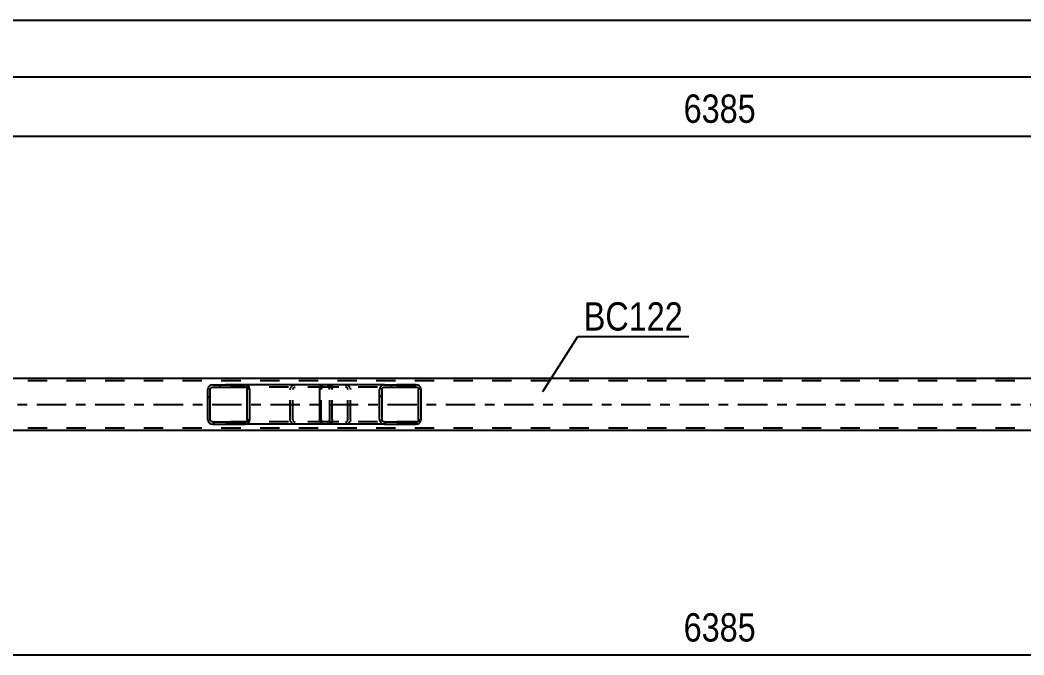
# Model space of a CAD drawing. Header units: millimetres. Extents: x 0 to 841, y 0 to 594.
# Drawn here: x 291 to 392.6, y 202.5 to 266.8 of the extents above; entities that cross this region are included whole.
import ezdxf

# ---------------------------------------------------------------- set-up
doc = ezdxf.new("R2010")
doc.units = ezdxf.units.MM
doc.linetypes.add('DXK_LINE_DOT2', pattern=[3.9198, 1.9599, -1.9599])
doc.linetypes.add('DXK_LINE_DOT3', pattern=[5.9187, 2.979, -0.9799, 0.9799, -0.9799])
doc.styles.add('Arial Narrow', font='ARIALN.TTF', dxfattribs={"height": 0.2})

# ---------------------------------------------------------------- blocks, each defined once
blk = doc.blocks.new('Part-275727292-4285 - 4207')
at = {"color": 7, "linetype": 'DXK_LINE_DOT2'}
for p, q in [((756.24, 230.29), (97.33, 230.29)), ((756.24, 225.49), (97.33, 225.49))]:
    blk.add_line(p, q, dxfattribs=at)
at = {"color": 2, "linetype": 'Continuous'}
for p, q in [((488.73, 230.53), (239.32, 230.53)), ((756.24, 225.25), (239.32, 225.25))]:
    blk.add_line(p, q, dxfattribs=at)
at = {"color": 7, "linetype": 'DXK_LINE_DOT3'}
blk.add_line((97.33, 227.89), (756.24, 227.89), dxfattribs=at)
blk = doc.blocks.new('Part-275727292-4412 - 4207')
at = {"linetype": 'Continuous'}
h = blk.add_hatch(dxfattribs=at)
h.set_pattern_fill('', scale=0.7, style=0, pattern_type=0)
h.set_pattern_definition([(45, (314.1849, 229.5906), (-1.57154, 1.57154), [])])
h.paths.add_polyline_path([(314.22, 229.41), (314.18, 229.59), (314.07, 229.75), (313.91, 229.85), (313.71, 229.89), (310.48, 229.89), (310.28, 229.85), (310.12, 229.75), (310.01, 229.59), (309.97, 229.41), (309.97, 226.37), (310.01, 226.18), (310.12, 226.03), (310.28, 225.92), (310.48, 225.89), (313.71, 225.89), (313.91, 225.92), (314.07, 226.03), (314.18, 226.18), (314.22, 226.37)])
h.paths.add_polyline_path([(313.95, 226.28), (313.89, 226.2), (313.81, 226.15), (313.71, 226.13), (310.48, 226.13), (310.38, 226.15), (310.3, 226.2), (310.24, 226.28), (310.22, 226.37), (310.22, 229.41), (310.24, 229.5), (310.3, 229.58), (310.38, 229.63), (310.48, 229.65), (313.71, 229.65), (313.81, 229.63), (313.89, 229.58), (313.95, 229.5), (313.97, 229.41), (313.97, 226.37)])
at = {"color": 2, "linetype": 'Continuous'}
for p, q in [((310.48, 229.89), (310.28, 229.85)), ((310.48, 229.89), (313.71, 229.89)), ((321.58, 229.89), (313.71, 229.89)), ((313.91, 229.85), (313.71, 229.89)), ((310.01, 229.59), (309.97, 229.41)), ((309.97, 226.37), (309.97, 229.41)), ((310.22, 229.41), (310.24, 229.5)), ((310.22, 226.37), (310.22, 229.41)), ((310.24, 229.5), (310.3, 229.58)), ((310.3, 229.58), (310.38, 229.63)), ((310.38, 229.63), (310.48, 229.65)), ((310.48, 229.65), (313.71, 229.65)), ((313.71, 229.65), (313.81, 229.63)), ((313.81, 229.63), (313.89, 229.58)), ((313.89, 229.58), (313.95, 229.5)), ((313.95, 229.5), (313.97, 229.41)), ((313.97, 226.37), (313.97, 229.41)), ((314.22, 229.41), (314.18, 229.59)), ((314.22, 226.37), (314.22, 229.41)), ((309.97, 226.37), (310.01, 226.18)), ((310.24, 226.28), (310.22, 226.37)), ((310.3, 226.2), (310.24, 226.28)), ((310.28, 225.92), (310.48, 225.89)), ((310.38, 226.15), (310.3, 226.2)), ((310.48, 226.13), (310.38, 226.15)), ((310.48, 226.13), (313.71, 226.13)), ((310.48, 225.89), (313.71, 225.89)), ((313.81, 226.15), (313.71, 226.13)), ((313.71, 225.89), (313.91, 225.92)), ((321.58, 225.89), (313.71, 225.89)), ((313.89, 226.2), (313.81, 226.15)), ((313.95, 226.28), (313.89, 226.2)), ((313.97, 226.37), (313.95, 226.28)), ((314.18, 226.18), (314.22, 226.37))]:
    blk.add_line(p, q, dxfattribs=at)
at = {"color": 7, "linetype": 'DXK_LINE_DOT2'}
for p, q in [((313.71, 229.89), (310.48, 229.89)), ((318.63, 229.85), (318.83, 229.89)), ((322.06, 229.89), (318.83, 229.89)), ((322.06, 229.89), (322.26, 229.85)), ((322.06, 229.65), (310.48, 229.65)), ((318.32, 229.41), (318.36, 229.59)), ((318.32, 226.37), (318.32, 229.41)), ((318.59, 229.5), (318.57, 229.41)), ((318.57, 226.37), (318.57, 229.41)), ((318.65, 229.58), (318.59, 229.5)), ((318.65, 229.58), (318.67, 229.59)), ((318.67, 229.59), (318.73, 229.63)), ((318.73, 229.63), (318.83, 229.65)), ((322.16, 229.63), (322.06, 229.65)), ((322.24, 229.58), (322.16, 229.63)), ((322.3, 229.5), (322.24, 229.58)), ((322.32, 229.41), (322.3, 229.5)), ((322.32, 226.37), (322.32, 229.41)), ((322.53, 229.59), (322.57, 229.41)), ((322.57, 226.37), (322.57, 229.41)), ((322.06, 226.13), (310.48, 226.13)), ((313.71, 225.89), (310.48, 225.89)), ((318.36, 226.18), (318.32, 226.37)), ((318.57, 226.37), (318.59, 226.28)), ((318.59, 226.28), (318.65, 226.2)), ((318.83, 225.89), (318.63, 225.92)), ((318.65, 226.2), (318.73, 226.15)), ((318.73, 226.15), (318.83, 226.13)), ((322.06, 225.89), (318.83, 225.89)), ((322.06, 226.13), (322.16, 226.15)), ((322.26, 225.92), (322.06, 225.89)), ((322.16, 226.15), (322.24, 226.2)), ((322.24, 226.2), (322.3, 226.28)), ((322.3, 226.28), (322.32, 226.37)), ((322.57, 226.37), (322.53, 226.18))]:
    blk.add_line(p, q, dxfattribs=at)
at = {"color": 2, "linetype": 'Continuous'}
for centre, start, end in [((310.46, 229.39), 110.7583, 155.68), ((313.73, 229.39), 24.32, 69.2417), ((310.46, 226.39), 204.32, 249.2417), ((313.73, 226.39), 290.7583, 335.68)]:
    blk.add_arc(centre, 0.496, start, end, dxfattribs=at)
at = {"color": 7, "linetype": 'DXK_LINE_DOT2'}
for centre, start, end in [((318.81, 229.39), 110.7583, 155.6801), ((322.08, 229.39), 24.3199, 69.2417), ((318.81, 226.39), 204.3199, 249.2417), ((322.08, 226.39), 290.7583, 335.6801)]:
    blk.add_arc(centre, 0.496, start, end, dxfattribs=at)
blk = doc.blocks.new('Part-275727292-4444 - 4207')
at = {"linetype": 'Continuous'}
h = blk.add_hatch(dxfattribs=at)
h.set_pattern_fill('', scale=0.7, style=0, pattern_type=0)
h.set_pattern_definition([(45, (331.53, 229.5906), (-1.57154, 1.57154), [])])
h.paths.add_polyline_path([(331.57, 229.41), (331.53, 229.59), (331.42, 229.75), (331.26, 229.85), (331.07, 229.89), (327.88, 229.89), (327.69, 229.85), (327.53, 229.75), (327.42, 229.59), (327.38, 229.41), (327.38, 226.37), (327.42, 226.18), (327.53, 226.03), (327.69, 225.92), (327.88, 225.89), (331.07, 225.89), (331.26, 225.92), (331.42, 226.03), (331.53, 226.18), (331.57, 226.37)])
h.paths.add_polyline_path([(331.3, 226.28), (331.24, 226.2), (331.16, 226.15), (331.07, 226.13), (327.88, 226.13), (327.79, 226.15), (327.7, 226.2), (327.65, 226.28), (327.63, 226.37), (327.63, 229.41), (327.65, 229.5), (327.7, 229.58), (327.79, 229.63), (327.88, 229.65), (331.07, 229.65), (331.16, 229.63), (331.24, 229.58), (331.3, 229.5), (331.32, 229.41), (331.32, 226.37)])
at = {"color": 2, "linetype": 'Continuous'}
for p, q in [((321.39, 229.75), (321.48, 229.85)), ((321.48, 229.85), (321.58, 229.89)), ((327.88, 229.89), (321.58, 229.89)), ((327.88, 229.89), (327.69, 229.85)), ((327.88, 229.89), (331.07, 229.89)), ((331.26, 229.85), (331.07, 229.89)), ((321.31, 229.41), (321.33, 229.59)), ((321.31, 226.37), (321.31, 229.41)), ((321.33, 229.59), (321.39, 229.75)), ((327.42, 229.59), (327.38, 229.41)), ((327.38, 226.37), (327.38, 229.41)), ((327.63, 229.41), (327.65, 229.5)), ((327.63, 226.37), (327.63, 229.41)), ((327.65, 229.5), (327.7, 229.58)), ((327.7, 229.58), (327.79, 229.63)), ((327.79, 229.63), (327.88, 229.65)), ((327.88, 229.65), (331.07, 229.65)), ((331.07, 229.65), (331.16, 229.63)), ((331.16, 229.63), (331.24, 229.58)), ((331.24, 229.58), (331.3, 229.5)), ((331.3, 229.5), (331.32, 229.41)), ((331.32, 226.37), (331.32, 229.41)), ((331.57, 229.41), (331.53, 229.59)), ((331.57, 226.37), (331.57, 229.41)), ((321.33, 226.18), (321.31, 226.37)), ((321.39, 226.03), (321.33, 226.18)), ((321.48, 225.92), (321.39, 226.03)), ((321.58, 225.89), (321.48, 225.92)), ((327.88, 225.89), (321.58, 225.89)), ((327.38, 226.37), (327.42, 226.18)), ((327.65, 226.28), (327.63, 226.37)), ((327.7, 226.2), (327.65, 226.28)), ((327.69, 225.92), (327.88, 225.89)), ((327.79, 226.15), (327.7, 226.2)), ((327.88, 226.13), (327.79, 226.15)), ((327.88, 226.13), (331.07, 226.13)), ((327.88, 225.89), (331.07, 225.89)), ((331.16, 226.15), (331.07, 226.13)), ((331.07, 225.89), (331.26, 225.92)), ((331.24, 226.2), (331.16, 226.15)), ((331.3, 226.28), (331.24, 226.2)), ((331.32, 226.37), (331.3, 226.28)), ((331.53, 226.18), (331.57, 226.37))]:
    blk.add_line(p, q, dxfattribs=at)
at = {"color": 7, "linetype": 'DXK_LINE_DOT2'}
for p, q in [((322.57, 229.65), (322.57, 229.89)), ((323.92, 229.89), (324.11, 229.85)), ((331.07, 229.89), (327.88, 229.89)), ((321.46, 229.5), (321.45, 229.41)), ((321.45, 226.37), (321.45, 229.41)), ((321.49, 229.58), (321.46, 229.5)), ((321.53, 229.63), (321.49, 229.58)), ((321.58, 229.65), (321.53, 229.63)), ((331.07, 229.65), (321.58, 229.65)), ((324.01, 229.63), (323.92, 229.65)), ((324.09, 229.58), (324.01, 229.63)), ((324.15, 229.5), (324.09, 229.58)), ((324.17, 229.41), (324.15, 229.5)), ((324.17, 226.37), (324.17, 229.41)), ((324.38, 229.59), (324.42, 229.41)), ((324.42, 226.37), (324.42, 229.41)), ((321.45, 226.37), (321.46, 226.28)), ((321.46, 226.28), (321.49, 226.2)), ((321.49, 226.2), (321.53, 226.15)), ((321.53, 226.15), (321.58, 226.13)), ((331.07, 226.13), (321.58, 226.13)), ((323.92, 225.89), (321.58, 225.89)), ((322.57, 225.89), (322.57, 226.13)), ((323.92, 226.13), (324.01, 226.15)), ((324.11, 225.92), (323.92, 225.89)), ((324.01, 226.15), (324.09, 226.2)), ((324.09, 226.2), (324.15, 226.28)), ((324.15, 226.28), (324.17, 226.37)), ((324.42, 226.37), (324.38, 226.18)), ((331.07, 225.89), (327.88, 225.89))]:
    blk.add_line(p, q, dxfattribs=at)
for centre, start, end in [((323.93, 229.39), 23.8494, 68.8059), ((323.93, 226.38), 291.1941, 336.1506)]:
    blk.add_arc(centre, 0.492, start, end, dxfattribs=at)
at = {"color": 2, "linetype": 'Continuous'}
for centre, start, end in [((327.87, 229.39), 111.1941, 156.1506), ((331.08, 229.39), 23.8494, 68.8059), ((327.87, 226.38), 203.8494, 248.8059), ((331.08, 226.38), 291.1941, 336.1506)]:
    blk.add_arc(centre, 0.492, start, end, dxfattribs=at)
blk = doc.blocks.new('StraightDimension-275727292-4506 - 4207')
at = {"color": 7, "linetype": 'Continuous'}
blk.add_line((88.71, 261.04), (764.86, 261.04), dxfattribs=at)
blk = doc.blocks.new('StraightDimension-275727292-4550 - 4207')
at = {"color": 7, "linetype": 'Continuous'}
blk.add_line((234.12, 202.55), (489.53, 202.55), dxfattribs=at)
at = {"color": 0}
blk.add_wipeout([(366.08, 203.3), (366.08, 207.5), (357.57, 207.5), (357.57, 203.3)], dxfattribs=at)
at = {"color": 3, "style": 'Arial Narrow'}
blk.add_text('6385', height=2.863, dxfattribs=at).set_placement((358.17, 203.9))
blk = doc.blocks.new('StraightDimension-275727292-4564 - 4207')
at = {"color": 7, "linetype": 'Continuous'}
blk.add_line((88.07, 266.8), (765.5, 266.8), dxfattribs=at)
blk = doc.blocks.new('StraightDimension-275727292-4592 - 4207')
at = {"color": 7, "linetype": 'Continuous'}
blk.add_line((234.12, 255.05), (489.53, 255.05), dxfattribs=at)
at = {"color": 0}
blk.add_wipeout([(366.08, 255.8), (366.08, 260), (357.57, 260), (357.57, 255.8)], dxfattribs=at)
at = {"color": 3, "style": 'Arial Narrow'}
blk.add_text('6385', height=2.863, dxfattribs=at).set_placement((358.17, 256.4))
blk = doc.blocks.new('Mark-275727292-4281 - 4207')
at = {"color": 30, "linetype": 'Continuous'}
for p, q in [((343.91, 229.22), (347.45, 234.77)), ((347.45, 234.77), (358.7, 234.77))]:
    blk.add_line(p, q, dxfattribs=at)
at = {"color": 0}
blk.add_wipeout([(358.1, 235.37), (358.1, 238.37), (348.05, 238.37), (348.05, 235.37)], dxfattribs=at)
blk.add_wipeout([(358.1, 235.37), (358.1, 238.37), (348.05, 238.37), (348.05, 235.37)], dxfattribs=at)
at = {"color": 3, "style": 'Arial Narrow'}
blk.add_text('BC122', height=2.863, dxfattribs=at).set_placement((348.05, 235.37))

msp = doc.modelspace()

# ---------------------------------------------------------------- block references
for name in ['StraightDimension-275727292-4506 - 4207', 'Part-275727292-4285 - 4207', 'Part-275727292-4412 - 4207', 'Part-275727292-4444 - 4207', 'StraightDimension-275727292-4550 - 4207']:
    msp.add_blockref(name, (0, 0))

# ---------------------------------------------------------------- next in the draw order: block references
msp.add_blockref('StraightDimension-275727292-4564 - 4207', (0, 0))

# ---------------------------------------------------------------- next in the draw order: block references
for name in ['StraightDimension-275727292-4592 - 4207', 'Mark-275727292-4281 - 4207']:
    msp.add_blockref(name, (0, 0))

doc.saveas('drawing.dxf')
